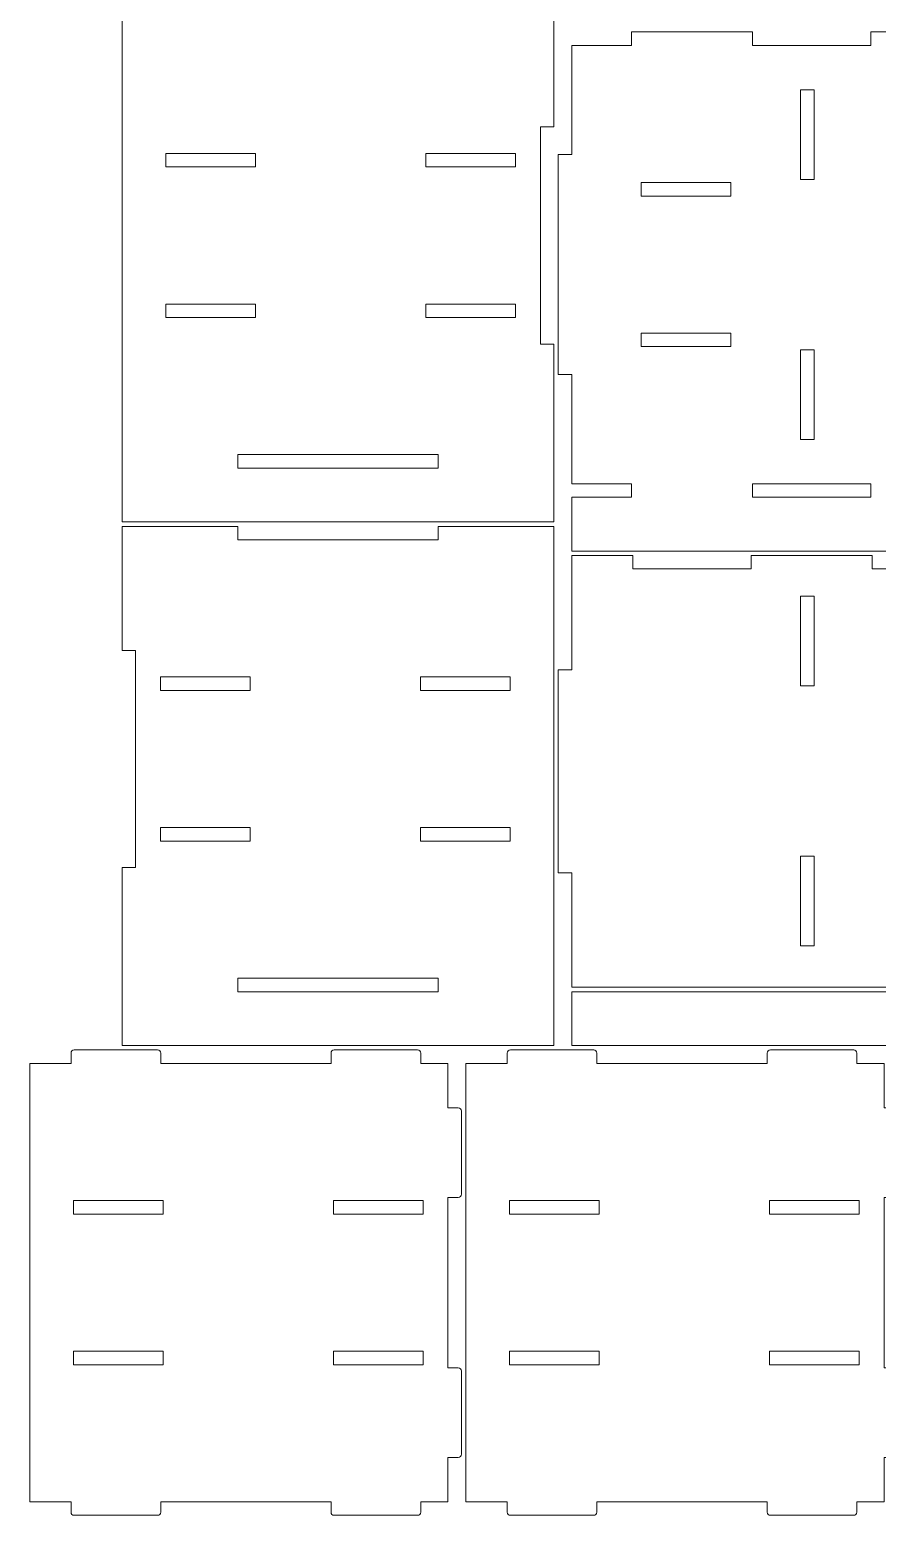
# Model space of a CAD drawing. Header units: centimetres. Extents: x -111.3 to -47.7, y -48.1 to 14.1.
# Drawn here: x -111.31 to -92.41, y -48.14 to -15 of the extents above; entities that cross this region are included whole.
import ezdxf

# ---------------------------------------------------------------- set-up
doc = ezdxf.new("R2010")
doc.units = ezdxf.units.CM
doc.header["$MEASUREMENT"] = 0
doc.layers.add('layer 1', color=7, linetype='Continuous')

msp = doc.modelspace()

# ---------------------------------------------------------------- linework, layer by layer
at = {"layer": 'layer 1', "lineweight": 18}
msp.add_lwpolyline([(-99.22197, -37.66165), (-72.49197, -37.66165), (-72.49197, -36.46165), (-99.22197, -36.46165), (-99.22197, -37.66165)], close=True, dxfattribs=at)
at = {"layer": 'layer 1', "lineweight": 0}
for points, knots in [([(-109.25197, -24.78165), (-109.25197, -21.2246), (-109.25197, -17.9587), (-109.25197, -14.40165), (-109.25197, -14.40165), (-109.25197, -14.40165), (-106.67197, -14.40165), (-106.67197, -14.40165), (-106.67197, -14.40165), (-106.67197, -14.40165), (-106.67197, -14.70165), (-106.67197, -14.70165), (-106.67197, -14.70165), (-106.67197, -14.70165), (-102.20197, -14.70165), (-102.20197, -14.70165), (-102.20197, -14.70165), (-102.20197, -14.70165), (-102.20197, -14.40165), (-102.20197, -14.40165), (-102.20197, -14.40165), (-102.20197, -14.40165), (-99.62197, -14.40165), (-99.62197, -14.40165), (-99.62197, -14.40165), (-99.62197, -14.40165), (-99.62197, -17.16915), (-99.62197, -17.16915), (-99.62197, -17.16915), (-99.62197, -17.16915), (-99.92197, -17.16915), (-99.92197, -17.16915), (-99.92197, -17.16915), (-99.92197, -17.16915), (-99.92197, -22.01415), (-99.92197, -22.01415), (-99.92197, -22.01415), (-99.92197, -22.01415), (-99.62197, -22.01415), (-99.62197, -22.01415), (-99.62197, -22.01415), (-99.62197, -22.01415), (-99.62197, -24.78165), (-99.62197, -24.78165), (-99.62197, -24.78165), (-99.62197, -24.78165), (-99.62197, -25.98165), (-99.62197, -25.98165), (-99.62197, -25.98165), (-99.62197, -25.98165), (-109.25197, -25.98165), (-109.25197, -25.98165), (-109.25197, -25.98165), (-109.25197, -25.98165), (-109.25197, -24.78165), (-109.25197, -24.78165)], [0, 0, 0, 0, 0.06666667, 0.06666667, 0.06666667, 0.06666667, 0.13333333, 0.13333333, 0.13333333, 0.13333333, 0.2, 0.2, 0.2, 0.2, 0.26666667, 0.26666667, 0.26666667, 0.26666667, 0.33333333, 0.33333333, 0.33333333, 0.33333333, 0.4, 0.4, 0.4, 0.4, 0.46666667, 0.46666667, 0.46666667, 0.46666667, 0.53333333, 0.53333333, 0.53333333, 0.53333333, 0.6, 0.6, 0.6, 0.6, 0.66666667, 0.66666667, 0.66666667, 0.66666667, 0.73333333, 0.73333333, 0.73333333, 0.73333333, 0.8, 0.8, 0.8, 0.8, 0.86666667, 0.86666667, 0.86666667, 0.86666667, 1, 1, 1, 1]), ([(-99.22197, -25.13165), (-99.22197, -25.13165), (-99.22197, -22.69415), (-99.22197, -22.69415), (-99.22197, -22.69415), (-99.22197, -22.69415), (-99.52197, -22.69415), (-99.52197, -22.69415), (-99.52197, -22.69415), (-99.52197, -22.69415), (-99.52197, -17.78915), (-99.52197, -17.78915), (-99.52197, -17.78915), (-99.52197, -17.78915), (-99.22197, -17.78915), (-99.22197, -17.78915), (-99.22197, -17.78915), (-99.22197, -17.78915), (-99.22197, -15.35165), (-99.22197, -15.35165), (-99.22197, -15.35165), (-99.22197, -15.35165), (-97.88697, -15.35165), (-97.88697, -15.35165), (-97.88697, -15.35165), (-97.88697, -15.35165), (-97.88697, -15.05165), (-97.88697, -15.05165), (-97.88697, -15.05165), (-97.88697, -15.05165), (-95.18697, -15.05165), (-95.18697, -15.05165), (-95.18697, -15.05165), (-95.18697, -15.05165), (-95.18697, -15.35165), (-95.18697, -15.35165), (-95.18697, -15.35165), (-95.18697, -15.35165), (-92.54697, -15.35165), (-92.54697, -15.35165), (-92.54697, -15.35165), (-92.54697, -15.35165), (-92.54697, -15.05165), (-92.54697, -15.05165), (-92.54697, -15.05165), (-92.54697, -15.05165), (-89.84697, -15.05165), (-89.84697, -15.05165), (-89.84697, -15.05165), (-89.84697, -15.05165), (-89.84697, -15.35165), (-89.84697, -15.35165), (-89.84697, -15.35165), (-89.84697, -15.35165), (-87.20697, -15.35165), (-87.20697, -15.35165), (-87.20697, -15.35165), (-87.20697, -15.35165), (-87.20697, -15.05165), (-87.20697, -15.05165), (-87.20697, -15.05165), (-87.20697, -15.05165), (-84.50697, -15.05165), (-84.50697, -15.05165), (-84.50697, -15.05165), (-84.50697, -15.05165), (-84.50697, -15.35165), (-84.50697, -15.35165), (-84.50697, -15.35165), (-84.50697, -15.35165), (-81.86697, -15.35165), (-81.86697, -15.35165), (-81.86697, -15.35165), (-81.86697, -15.35165), (-81.86697, -15.05165), (-81.86697, -15.05165), (-81.86697, -15.05165), (-81.86697, -15.05165), (-79.16697, -15.05165), (-79.16697, -15.05165), (-79.16697, -15.05165), (-79.16697, -15.05165), (-79.16697, -15.35165), (-79.16697, -15.35165), (-79.16697, -15.35165), (-79.16697, -15.35165), (-76.52697, -15.35165), (-76.52697, -15.35165), (-76.52697, -15.35165), (-76.52697, -15.35165), (-76.52697, -15.05165), (-76.52697, -15.05165), (-76.52697, -15.05165), (-76.52697, -15.05165), (-73.82697, -15.05165), (-73.82697, -15.05165), (-73.82697, -15.05165), (-73.82697, -15.05165), (-73.82697, -15.35165), (-73.82697, -15.35165), (-73.82697, -15.35165), (-73.82697, -15.35165), (-72.49197, -15.35165), (-72.49197, -15.35165), (-72.49197, -15.35165), (-72.49197, -15.35165), (-72.49197, -17.78915), (-72.49197, -17.78915), (-72.49197, -17.78915), (-72.49197, -17.78915), (-72.19197, -17.78915), (-72.19197, -17.78915), (-72.19197, -17.78915), (-72.19197, -17.78915), (-72.19197, -22.69415), (-72.19197, -22.69415), (-72.19197, -22.69415), (-72.19197, -22.69415), (-72.49197, -22.69415), (-72.49197, -22.69415), (-72.49197, -22.69415), (-72.49197, -22.69415), (-72.49197, -25.13165), (-72.49197, -25.13165), (-72.49197, -25.13165), (-72.49197, -25.13165), (-73.82697, -25.13165), (-73.82697, -25.13165), (-73.82697, -25.13165), (-73.82697, -25.13165), (-73.82697, -25.43165), (-73.82697, -25.43165), (-73.82697, -25.43165), (-73.82697, -25.43165), (-72.49197, -25.43165), (-72.49197, -25.43165), (-72.49197, -25.43165), (-72.49197, -25.43165), (-72.49197, -26.63165), (-72.49197, -26.63165), (-72.49197, -26.63165), (-72.49197, -26.63165), (-99.22197, -26.63165), (-99.22197, -26.63165), (-99.22197, -26.63165), (-99.22197, -26.63165), (-99.22197, -25.43165), (-99.22197, -25.43165), (-99.22197, -25.43165), (-99.22197, -25.43165), (-97.88697, -25.43165), (-97.88697, -25.43165), (-97.88697, -25.43165), (-97.88697, -25.43165), (-97.88697, -25.13165), (-97.88697, -25.13165), (-97.88697, -25.13165), (-97.88697, -25.13165), (-99.22197, -25.13165), (-99.22197, -25.13165)], [0, 0, 0, 0, 0.02439024, 0.02439024, 0.02439024, 0.02439024, 0.04878049, 0.04878049, 0.04878049, 0.04878049, 0.07317073, 0.07317073, 0.07317073, 0.07317073, 0.09756098, 0.09756098, 0.09756098, 0.09756098, 0.12195122, 0.12195122, 0.12195122, 0.12195122, 0.14634146, 0.14634146, 0.14634146, 0.14634146, 0.17073171, 0.17073171, 0.17073171, 0.17073171, 0.19512195, 0.19512195, 0.19512195, 0.19512195, 0.2195122, 0.2195122, 0.2195122, 0.2195122, 0.24390244, 0.24390244, 0.24390244, 0.24390244, 0.26829268, 0.26829268, 0.26829268, 0.26829268, 0.29268293, 0.29268293, 0.29268293, 0.29268293, 0.31707317, 0.31707317, 0.31707317, 0.31707317, 0.34146341, 0.34146341, 0.34146341, 0.34146341, 0.36585366, 0.36585366, 0.36585366, 0.36585366, 0.3902439, 0.3902439, 0.3902439, 0.3902439, 0.41463415, 0.41463415, 0.41463415, 0.41463415, 0.43902439, 0.43902439, 0.43902439, 0.43902439, 0.46341463, 0.46341463, 0.46341463, 0.46341463, 0.48780488, 0.48780488, 0.48780488, 0.48780488, 0.51219512, 0.51219512, 0.51219512, 0.51219512, 0.53658537, 0.53658537, 0.53658537, 0.53658537, 0.56097561, 0.56097561, 0.56097561, 0.56097561, 0.58536585, 0.58536585, 0.58536585, 0.58536585, 0.6097561, 0.6097561, 0.6097561, 0.6097561, 0.63414634, 0.63414634, 0.63414634, 0.63414634, 0.65853659, 0.65853659, 0.65853659, 0.65853659, 0.68292683, 0.68292683, 0.68292683, 0.68292683, 0.70731707, 0.70731707, 0.70731707, 0.70731707, 0.73170732, 0.73170732, 0.73170732, 0.73170732, 0.75609756, 0.75609756, 0.75609756, 0.75609756, 0.7804878, 0.7804878, 0.7804878, 0.7804878, 0.80487805, 0.80487805, 0.80487805, 0.80487805, 0.82926829, 0.82926829, 0.82926829, 0.82926829, 0.85365854, 0.85365854, 0.85365854, 0.85365854, 0.87804878, 0.87804878, 0.87804878, 0.87804878, 0.90243902, 0.90243902, 0.90243902, 0.90243902, 0.92682927, 0.92682927, 0.92682927, 0.92682927, 0.95121951, 0.95121951, 0.95121951, 0.95121951, 1, 1, 1, 1]), ([(-108.27687, -17.76103), (-108.27687, -17.76103), (-106.27687, -17.76103), (-106.27687, -17.76103), (-106.27687, -17.76103), (-106.27687, -17.76103), (-106.27687, -18.06196), (-106.27687, -18.06196), (-106.27687, -18.06196), (-106.27687, -18.06196), (-108.27687, -18.06196), (-108.27687, -18.06196), (-108.27687, -18.06196), (-108.27687, -18.06196), (-108.27687, -17.76103), (-108.27687, -17.76103)], [0, 0, 0, 0, 0.2, 0.2, 0.2, 0.2, 0.4, 0.4, 0.4, 0.4, 0.6, 0.6, 0.6, 0.6, 1, 1, 1, 1]), ([(-102.47687, -17.76103), (-102.47687, -17.76103), (-100.47687, -17.76103), (-100.47687, -17.76103), (-100.47687, -17.76103), (-100.47687, -17.76103), (-100.47687, -18.06196), (-100.47687, -18.06196), (-100.47687, -18.06196), (-100.47687, -18.06196), (-102.47687, -18.06196), (-102.47687, -18.06196), (-102.47687, -18.06196), (-102.47687, -18.06196), (-102.47687, -17.76103), (-102.47687, -17.76103)], [0, 0, 0, 0, 0.2, 0.2, 0.2, 0.2, 0.4, 0.4, 0.4, 0.4, 0.6, 0.6, 0.6, 0.6, 1, 1, 1, 1]), ([(-108.27687, -21.12134), (-108.27687, -21.12134), (-106.27687, -21.12134), (-106.27687, -21.12134), (-106.27687, -21.12134), (-106.27687, -21.12134), (-106.27687, -21.42227), (-106.27687, -21.42227), (-106.27687, -21.42227), (-106.27687, -21.42227), (-108.27687, -21.42227), (-108.27687, -21.42227), (-108.27687, -21.42227), (-108.27687, -21.42227), (-108.27687, -21.12134), (-108.27687, -21.12134)], [0, 0, 0, 0, 0.2, 0.2, 0.2, 0.2, 0.4, 0.4, 0.4, 0.4, 0.6, 0.6, 0.6, 0.6, 1, 1, 1, 1]), ([(-102.47687, -21.12134), (-102.47687, -21.12134), (-100.47687, -21.12134), (-100.47687, -21.12134), (-100.47687, -21.12134), (-100.47687, -21.12134), (-100.47687, -21.42227), (-100.47687, -21.42227), (-100.47687, -21.42227), (-100.47687, -21.42227), (-102.47687, -21.42227), (-102.47687, -21.42227), (-102.47687, -21.42227), (-102.47687, -21.42227), (-102.47687, -21.12134), (-102.47687, -21.12134)], [0, 0, 0, 0, 0.2, 0.2, 0.2, 0.2, 0.4, 0.4, 0.4, 0.4, 0.6, 0.6, 0.6, 0.6, 1, 1, 1, 1]), ([(-102.20197, -24.78165), (-102.20197, -24.78165), (-102.20197, -24.48165), (-102.20197, -24.48165), (-102.20197, -24.48165), (-102.20197, -24.48165), (-106.67197, -24.48165), (-106.67197, -24.48165), (-106.67197, -24.48165), (-106.67197, -24.48165), (-106.67197, -24.78165), (-106.67197, -24.78165), (-106.67197, -24.78165), (-106.67197, -24.78165), (-102.20197, -24.78165), (-102.20197, -24.78165)], [0, 0, 0, 0, 0.2, 0.2, 0.2, 0.2, 0.4, 0.4, 0.4, 0.4, 0.6, 0.6, 0.6, 0.6, 1, 1, 1, 1]), ([(-92.54697, -25.43165), (-92.54697, -25.43165), (-92.54697, -25.13165), (-92.54697, -25.13165), (-92.54697, -25.13165), (-92.54697, -25.13165), (-95.18697, -25.13165), (-95.18697, -25.13165), (-95.18697, -25.13165), (-95.18697, -25.13165), (-95.18697, -25.43165), (-95.18697, -25.43165), (-95.18697, -25.43165), (-95.18697, -25.43165), (-92.54697, -25.43165), (-92.54697, -25.43165)], [0, 0, 0, 0, 0.2, 0.2, 0.2, 0.2, 0.4, 0.4, 0.4, 0.4, 0.6, 0.6, 0.6, 0.6, 1, 1, 1, 1]), ([(-99.62197, -36.46165), (-99.62197, -32.9046), (-99.62197, -29.6387), (-99.62197, -26.08165), (-99.62197, -26.08165), (-99.62197, -26.08165), (-102.20197, -26.08165), (-102.20197, -26.08165), (-102.20197, -26.08165), (-102.20197, -26.08165), (-102.20197, -26.38165), (-102.20197, -26.38165), (-102.20197, -26.38165), (-102.20197, -26.38165), (-106.67197, -26.38165), (-106.67197, -26.38165), (-106.67197, -26.38165), (-106.67197, -26.38165), (-106.67197, -26.08165), (-106.67197, -26.08165), (-106.67197, -26.08165), (-106.67197, -26.08165), (-109.25197, -26.08165), (-109.25197, -26.08165), (-109.25197, -26.08165), (-109.25197, -26.08165), (-109.25197, -28.84915), (-109.25197, -28.84915), (-109.25197, -28.84915), (-109.25197, -28.84915), (-108.95197, -28.84915), (-108.95197, -28.84915), (-108.95197, -28.84915), (-108.95197, -28.84915), (-108.95197, -33.69415), (-108.95197, -33.69415), (-108.95197, -33.69415), (-108.95197, -33.69415), (-109.25197, -33.69415), (-109.25197, -33.69415), (-109.25197, -33.69415), (-109.25197, -33.69415), (-109.25197, -36.46165), (-109.25197, -36.46165), (-109.25197, -36.46165), (-109.25197, -36.46165), (-109.25197, -37.66165), (-109.25197, -37.66165), (-109.25197, -37.66165), (-109.25197, -37.66165), (-99.62197, -37.66165), (-99.62197, -37.66165), (-99.62197, -37.66165), (-99.62197, -37.66165), (-99.62197, -36.46165), (-99.62197, -36.46165)], [0, 0, 0, 0, 0.06666667, 0.06666667, 0.06666667, 0.06666667, 0.13333333, 0.13333333, 0.13333333, 0.13333333, 0.2, 0.2, 0.2, 0.2, 0.26666667, 0.26666667, 0.26666667, 0.26666667, 0.33333333, 0.33333333, 0.33333333, 0.33333333, 0.4, 0.4, 0.4, 0.4, 0.46666667, 0.46666667, 0.46666667, 0.46666667, 0.53333333, 0.53333333, 0.53333333, 0.53333333, 0.6, 0.6, 0.6, 0.6, 0.66666667, 0.66666667, 0.66666667, 0.66666667, 0.73333333, 0.73333333, 0.73333333, 0.73333333, 0.8, 0.8, 0.8, 0.8, 0.86666667, 0.86666667, 0.86666667, 0.86666667, 1, 1, 1, 1]), ([(-99.22197, -26.73165), (-99.22197, -26.73165), (-99.22197, -29.28165), (-99.22197, -29.28165), (-99.22197, -29.28165), (-99.22197, -29.28165), (-99.52197, -29.28165), (-99.52197, -29.28165), (-99.52197, -29.28165), (-99.52197, -29.28165), (-99.52197, -33.81165), (-99.52197, -33.81165), (-99.52197, -33.81165), (-99.52197, -33.81165), (-99.22197, -33.81165), (-99.22197, -33.81165), (-99.22197, -33.81165), (-99.22197, -33.81165), (-99.22197, -36.36165), (-99.22197, -36.36165), (-99.22197, -36.36165), (-90.30607, -36.36165), (-81.40787, -36.36165), (-72.49197, -36.36165), (-72.49197, -36.36165), (-72.49197, -36.36165), (-72.49197, -33.81165), (-72.49197, -33.81165), (-72.49197, -33.81165), (-72.49197, -33.81165), (-72.19197, -33.81165), (-72.19197, -33.81165), (-72.19197, -33.81165), (-72.19197, -33.81165), (-72.19197, -29.28165), (-72.19197, -29.28165), (-72.19197, -29.28165), (-72.19197, -29.28165), (-72.49197, -29.28165), (-72.49197, -29.28165), (-72.49197, -29.28165), (-72.49197, -29.28165), (-72.49197, -26.73165), (-72.49197, -26.73165), (-72.49197, -26.73165), (-72.49197, -26.73165), (-73.85697, -26.73165), (-73.85697, -26.73165), (-73.85697, -26.73165), (-73.85697, -26.73165), (-73.85697, -27.03165), (-73.85697, -27.03165), (-73.85697, -27.03165), (-73.85697, -27.03165), (-76.49697, -27.03165), (-76.49697, -27.03165), (-76.49697, -27.03165), (-76.49697, -27.03165), (-76.49697, -26.73165), (-76.49697, -26.73165), (-76.49697, -26.73165), (-76.49697, -26.73165), (-79.19697, -26.73165), (-79.19697, -26.73165), (-79.19697, -26.73165), (-79.19697, -26.73165), (-79.19697, -27.03165), (-79.19697, -27.03165), (-79.19697, -27.03165), (-79.19697, -27.03165), (-81.83697, -27.03165), (-81.83697, -27.03165), (-81.83697, -27.03165), (-81.83697, -27.03165), (-81.83697, -26.73165), (-81.83697, -26.73165), (-81.83697, -26.73165), (-81.83697, -26.73165), (-84.53697, -26.73165), (-84.53697, -26.73165), (-84.53697, -26.73165), (-84.53697, -26.73165), (-84.53697, -27.03165), (-84.53697, -27.03165), (-84.53697, -27.03165), (-84.53697, -27.03165), (-87.17697, -27.03165), (-87.17697, -27.03165), (-87.17697, -27.03165), (-87.17697, -27.03165), (-87.17697, -26.73165), (-87.17697, -26.73165), (-87.17697, -26.73165), (-87.17697, -26.73165), (-89.87697, -26.73165), (-89.87697, -26.73165), (-89.87697, -26.73165), (-89.87697, -26.73165), (-89.87697, -27.03165), (-89.87697, -27.03165), (-89.87697, -27.03165), (-89.87697, -27.03165), (-92.51697, -27.03165), (-92.51697, -27.03165), (-92.51697, -27.03165), (-92.51697, -27.03165), (-92.51697, -26.73165), (-92.51697, -26.73165), (-92.51697, -26.73165), (-92.51697, -26.73165), (-95.21697, -26.73165), (-95.21697, -26.73165), (-95.21697, -26.73165), (-95.21697, -26.73165), (-95.21697, -27.03165), (-95.21697, -27.03165), (-95.21697, -27.03165), (-95.21697, -27.03165), (-97.85697, -27.03165), (-97.85697, -27.03165), (-97.85697, -27.03165), (-97.85697, -27.03165), (-97.85697, -26.73165), (-97.85697, -26.73165), (-97.85697, -26.73165), (-97.85697, -26.73165), (-99.22197, -26.73165), (-99.22197, -26.73165)], [0, 0, 0, 0, 0.03030303, 0.03030303, 0.03030303, 0.03030303, 0.06060606, 0.06060606, 0.06060606, 0.06060606, 0.09090909, 0.09090909, 0.09090909, 0.09090909, 0.12121212, 0.12121212, 0.12121212, 0.12121212, 0.15151515, 0.15151515, 0.15151515, 0.15151515, 0.18181818, 0.18181818, 0.18181818, 0.18181818, 0.21212121, 0.21212121, 0.21212121, 0.21212121, 0.24242424, 0.24242424, 0.24242424, 0.24242424, 0.27272727, 0.27272727, 0.27272727, 0.27272727, 0.3030303, 0.3030303, 0.3030303, 0.3030303, 0.33333333, 0.33333333, 0.33333333, 0.33333333, 0.36363636, 0.36363636, 0.36363636, 0.36363636, 0.39393939, 0.39393939, 0.39393939, 0.39393939, 0.42424242, 0.42424242, 0.42424242, 0.42424242, 0.45454545, 0.45454545, 0.45454545, 0.45454545, 0.48484848, 0.48484848, 0.48484848, 0.48484848, 0.51515152, 0.51515152, 0.51515152, 0.51515152, 0.54545455, 0.54545455, 0.54545455, 0.54545455, 0.57575758, 0.57575758, 0.57575758, 0.57575758, 0.60606061, 0.60606061, 0.60606061, 0.60606061, 0.63636364, 0.63636364, 0.63636364, 0.63636364, 0.66666667, 0.66666667, 0.66666667, 0.66666667, 0.6969697, 0.6969697, 0.6969697, 0.6969697, 0.72727273, 0.72727273, 0.72727273, 0.72727273, 0.75757576, 0.75757576, 0.75757576, 0.75757576, 0.78787879, 0.78787879, 0.78787879, 0.78787879, 0.81818182, 0.81818182, 0.81818182, 0.81818182, 0.84848485, 0.84848485, 0.84848485, 0.84848485, 0.87878788, 0.87878788, 0.87878788, 0.87878788, 0.90909091, 0.90909091, 0.90909091, 0.90909091, 0.93939394, 0.93939394, 0.93939394, 0.93939394, 1, 1, 1, 1]), ([(-93.8159, -27.6392), (-93.8159, -27.6392), (-93.8159, -29.6392), (-93.8159, -29.6392), (-93.8159, -29.6392), (-93.8159, -29.6392), (-94.11624, -29.6392), (-94.11624, -29.6392), (-94.11624, -29.6392), (-94.11624, -29.6392), (-94.11624, -27.6392), (-94.11624, -27.6392), (-94.11624, -27.6392), (-94.11624, -27.6392), (-93.8159, -27.6392), (-93.8159, -27.6392)], [0, 0, 0, 0, 0.2, 0.2, 0.2, 0.2, 0.4, 0.4, 0.4, 0.4, 0.6, 0.6, 0.6, 0.6, 1, 1, 1, 1]), ([(-106.39707, -29.44103), (-106.39707, -29.44103), (-108.39707, -29.44103), (-108.39707, -29.44103), (-108.39707, -29.44103), (-108.39707, -29.44103), (-108.39707, -29.74196), (-108.39707, -29.74196), (-108.39707, -29.74196), (-108.39707, -29.74196), (-106.39707, -29.74196), (-106.39707, -29.74196), (-106.39707, -29.74196), (-106.39707, -29.74196), (-106.39707, -29.44103), (-106.39707, -29.44103)], [0, 0, 0, 0, 0.2, 0.2, 0.2, 0.2, 0.4, 0.4, 0.4, 0.4, 0.6, 0.6, 0.6, 0.6, 1, 1, 1, 1]), ([(-100.59707, -29.44103), (-100.59707, -29.44103), (-102.59707, -29.44103), (-102.59707, -29.44103), (-102.59707, -29.44103), (-102.59707, -29.44103), (-102.59707, -29.74196), (-102.59707, -29.74196), (-102.59707, -29.74196), (-102.59707, -29.74196), (-100.59707, -29.74196), (-100.59707, -29.74196), (-100.59707, -29.74196), (-100.59707, -29.74196), (-100.59707, -29.44103), (-100.59707, -29.44103)], [0, 0, 0, 0, 0.2, 0.2, 0.2, 0.2, 0.4, 0.4, 0.4, 0.4, 0.6, 0.6, 0.6, 0.6, 1, 1, 1, 1]), ([(-106.39707, -32.80134), (-106.39707, -32.80134), (-108.39707, -32.80134), (-108.39707, -32.80134), (-108.39707, -32.80134), (-108.39707, -32.80134), (-108.39707, -33.10227), (-108.39707, -33.10227), (-108.39707, -33.10227), (-108.39707, -33.10227), (-106.39707, -33.10227), (-106.39707, -33.10227), (-106.39707, -33.10227), (-106.39707, -33.10227), (-106.39707, -32.80134), (-106.39707, -32.80134)], [0, 0, 0, 0, 0.2, 0.2, 0.2, 0.2, 0.4, 0.4, 0.4, 0.4, 0.6, 0.6, 0.6, 0.6, 1, 1, 1, 1]), ([(-100.59707, -32.80134), (-100.59707, -32.80134), (-102.59707, -32.80134), (-102.59707, -32.80134), (-102.59707, -32.80134), (-102.59707, -32.80134), (-102.59707, -33.10227), (-102.59707, -33.10227), (-102.59707, -33.10227), (-102.59707, -33.10227), (-100.59707, -33.10227), (-100.59707, -33.10227), (-100.59707, -33.10227), (-100.59707, -33.10227), (-100.59707, -32.80134), (-100.59707, -32.80134)], [0, 0, 0, 0, 0.2, 0.2, 0.2, 0.2, 0.4, 0.4, 0.4, 0.4, 0.6, 0.6, 0.6, 0.6, 1, 1, 1, 1]), ([(-93.8159, -33.4392), (-93.8159, -33.4392), (-93.8159, -35.4392), (-93.8159, -35.4392), (-93.8159, -35.4392), (-93.8159, -35.4392), (-94.11624, -35.4392), (-94.11624, -35.4392), (-94.11624, -35.4392), (-94.11624, -35.4392), (-94.11624, -33.4392), (-94.11624, -33.4392), (-94.11624, -33.4392), (-94.11624, -33.4392), (-93.8159, -33.4392), (-93.8159, -33.4392)], [0, 0, 0, 0, 0.2, 0.2, 0.2, 0.2, 0.4, 0.4, 0.4, 0.4, 0.6, 0.6, 0.6, 0.6, 1, 1, 1, 1]), ([(-106.67197, -36.46165), (-106.67197, -36.46165), (-106.67197, -36.16165), (-106.67197, -36.16165), (-106.67197, -36.16165), (-106.67197, -36.16165), (-102.20197, -36.16165), (-102.20197, -36.16165), (-102.20197, -36.16165), (-102.20197, -36.16165), (-102.20197, -36.46165), (-102.20197, -36.46165), (-102.20197, -36.46165), (-102.20197, -36.46165), (-106.67197, -36.46165), (-106.67197, -36.46165)], [0, 0, 0, 0, 0.2, 0.2, 0.2, 0.2, 0.4, 0.4, 0.4, 0.4, 0.6, 0.6, 0.6, 0.6, 1, 1, 1, 1]), ([(-111.31333, -47.84199), (-111.31333, -44.28494), (-111.31333, -41.61904), (-111.31333, -38.06199), (-111.31333, -38.06199), (-111.31333, -38.06199), (-110.39088, -38.06199), (-110.39088, -38.06199), (-110.39088, -38.06199), (-110.39088, -38.06199), (-110.39088, -37.83165), (-110.39088, -37.83165), (-110.39088, -37.83165), (-110.39088, -37.7931), (-110.35943, -37.76165), (-110.32088, -37.76165), (-110.32088, -37.76165), (-110.32088, -37.76165), (-108.46088, -37.76165), (-108.46088, -37.76165), (-108.46088, -37.76165), (-108.42233, -37.76165), (-108.39088, -37.7931), (-108.39088, -37.83165), (-108.39088, -37.83165), (-108.39088, -37.83165), (-108.39088, -38.06199), (-108.39088, -38.06199), (-108.39088, -38.06199), (-108.39088, -38.06199), (-104.59088, -38.06199), (-104.59088, -38.06199), (-104.59088, -38.06199), (-104.59088, -38.06199), (-104.59088, -37.83165), (-104.59088, -37.83165), (-104.59088, -37.83165), (-104.59088, -37.7931), (-104.55943, -37.76165), (-104.52088, -37.76165), (-104.52088, -37.76165), (-104.52088, -37.76165), (-102.66088, -37.76165), (-102.66088, -37.76165), (-102.66088, -37.76165), (-102.62233, -37.76165), (-102.59088, -37.7931), (-102.59088, -37.83165), (-102.59088, -37.83165), (-102.59088, -37.83165), (-102.59088, -38.06199), (-102.59088, -38.06199), (-102.59088, -38.06199), (-102.59088, -38.06199), (-101.98333, -38.06199), (-101.98333, -38.06199), (-101.98333, -38.06199), (-101.98333, -38.06199), (-101.98333, -39.05199), (-101.98333, -39.05199), (-101.98333, -39.05199), (-101.98333, -39.05199), (-101.75299, -39.05199), (-101.75299, -39.05199), (-101.75299, -39.05199), (-101.71444, -39.05199), (-101.68299, -39.08344), (-101.68299, -39.12199), (-101.68299, -39.12199), (-101.68299, -39.12199), (-101.68299, -40.98199), (-101.68299, -40.98199), (-101.68299, -40.98199), (-101.68299, -41.02054), (-101.71444, -41.05199), (-101.75299, -41.05199), (-101.75299, -41.05199), (-101.75299, -41.05199), (-101.98333, -41.05199), (-101.98333, -41.05199), (-101.98333, -41.05199), (-101.98333, -41.05199), (-101.98333, -44.85199), (-101.98333, -44.85199), (-101.98333, -44.85199), (-101.98333, -44.85199), (-101.75299, -44.85199), (-101.75299, -44.85199), (-101.75299, -44.85199), (-101.71444, -44.85199), (-101.68299, -44.88344), (-101.68299, -44.92199), (-101.68299, -44.92199), (-101.68299, -44.92199), (-101.68299, -46.78199), (-101.68299, -46.78199), (-101.68299, -46.78199), (-101.68299, -46.82054), (-101.71444, -46.85199), (-101.75299, -46.85199), (-101.75299, -46.85199), (-101.75299, -46.85199), (-101.98333, -46.85199), (-101.98333, -46.85199), (-101.98333, -46.85199), (-101.98333, -46.85199), (-101.98333, -47.84199), (-101.98333, -47.84199), (-101.98333, -47.84199), (-101.98333, -47.84199), (-102.59088, -47.84199), (-102.59088, -47.84199), (-102.59088, -47.84199), (-102.59088, -47.84199), (-102.59088, -48.07233), (-102.59088, -48.07233), (-102.59088, -48.07233), (-102.59088, -48.11088), (-102.62233, -48.14233), (-102.66088, -48.14233), (-102.66088, -48.14233), (-102.66088, -48.14233), (-104.52088, -48.14233), (-104.52088, -48.14233), (-104.52088, -48.14233), (-104.55943, -48.14233), (-104.59088, -48.11088), (-104.59088, -48.07233), (-104.59088, -48.07233), (-104.59088, -48.07233), (-104.59088, -47.84199), (-104.59088, -47.84199), (-104.59088, -47.84199), (-104.59088, -47.84199), (-108.39088, -47.84199), (-108.39088, -47.84199), (-108.39088, -47.84199), (-108.39088, -47.84199), (-108.39088, -48.07233), (-108.39088, -48.07233), (-108.39088, -48.07233), (-108.39088, -48.11088), (-108.42233, -48.14233), (-108.46088, -48.14233), (-108.46088, -48.14233), (-108.46088, -48.14233), (-110.32088, -48.14233), (-110.32088, -48.14233), (-110.32088, -48.14233), (-110.35943, -48.14233), (-110.39088, -48.11088), (-110.39088, -48.07233), (-110.39088, -48.07233), (-110.39088, -48.07233), (-110.39088, -47.84199), (-110.39088, -47.84199), (-110.39088, -47.84199), (-110.39088, -47.84199), (-111.31333, -47.84199), (-111.31333, -47.84199)], [0, 0, 0, 0, 0.02439024, 0.02439024, 0.02439024, 0.02439024, 0.04878049, 0.04878049, 0.04878049, 0.04878049, 0.07317073, 0.07317073, 0.07317073, 0.07317073, 0.09756098, 0.09756098, 0.09756098, 0.09756098, 0.12195122, 0.12195122, 0.12195122, 0.12195122, 0.14634146, 0.14634146, 0.14634146, 0.14634146, 0.17073171, 0.17073171, 0.17073171, 0.17073171, 0.19512195, 0.19512195, 0.19512195, 0.19512195, 0.2195122, 0.2195122, 0.2195122, 0.2195122, 0.24390244, 0.24390244, 0.24390244, 0.24390244, 0.26829268, 0.26829268, 0.26829268, 0.26829268, 0.29268293, 0.29268293, 0.29268293, 0.29268293, 0.31707317, 0.31707317, 0.31707317, 0.31707317, 0.34146341, 0.34146341, 0.34146341, 0.34146341, 0.36585366, 0.36585366, 0.36585366, 0.36585366, 0.3902439, 0.3902439, 0.3902439, 0.3902439, 0.41463415, 0.41463415, 0.41463415, 0.41463415, 0.43902439, 0.43902439, 0.43902439, 0.43902439, 0.46341463, 0.46341463, 0.46341463, 0.46341463, 0.48780488, 0.48780488, 0.48780488, 0.48780488, 0.51219512, 0.51219512, 0.51219512, 0.51219512, 0.53658537, 0.53658537, 0.53658537, 0.53658537, 0.56097561, 0.56097561, 0.56097561, 0.56097561, 0.58536585, 0.58536585, 0.58536585, 0.58536585, 0.6097561, 0.6097561, 0.6097561, 0.6097561, 0.63414634, 0.63414634, 0.63414634, 0.63414634, 0.65853659, 0.65853659, 0.65853659, 0.65853659, 0.68292683, 0.68292683, 0.68292683, 0.68292683, 0.70731707, 0.70731707, 0.70731707, 0.70731707, 0.73170732, 0.73170732, 0.73170732, 0.73170732, 0.75609756, 0.75609756, 0.75609756, 0.75609756, 0.7804878, 0.7804878, 0.7804878, 0.7804878, 0.80487805, 0.80487805, 0.80487805, 0.80487805, 0.82926829, 0.82926829, 0.82926829, 0.82926829, 0.85365854, 0.85365854, 0.85365854, 0.85365854, 0.87804878, 0.87804878, 0.87804878, 0.87804878, 0.90243902, 0.90243902, 0.90243902, 0.90243902, 0.92682927, 0.92682927, 0.92682927, 0.92682927, 0.95121951, 0.95121951, 0.95121951, 0.95121951, 1, 1, 1, 1]), ([(-101.58299, -47.84199), (-101.58299, -44.28494), (-101.58299, -41.61904), (-101.58299, -38.06199), (-101.58299, -38.06199), (-101.58299, -38.06199), (-100.66054, -38.06199), (-100.66054, -38.06199), (-100.66054, -38.06199), (-100.66054, -38.06199), (-100.66054, -37.83165), (-100.66054, -37.83165), (-100.66054, -37.83165), (-100.66054, -37.7931), (-100.62909, -37.76165), (-100.59054, -37.76165), (-100.59054, -37.76165), (-100.59054, -37.76165), (-98.73054, -37.76165), (-98.73054, -37.76165), (-98.73054, -37.76165), (-98.69199, -37.76165), (-98.66054, -37.7931), (-98.66054, -37.83165), (-98.66054, -37.83165), (-98.66054, -37.83165), (-98.66054, -38.06199), (-98.66054, -38.06199), (-98.66054, -38.06199), (-98.66054, -38.06199), (-94.86054, -38.06199), (-94.86054, -38.06199), (-94.86054, -38.06199), (-94.86054, -38.06199), (-94.86054, -37.83165), (-94.86054, -37.83165), (-94.86054, -37.83165), (-94.86054, -37.7931), (-94.82909, -37.76165), (-94.79054, -37.76165), (-94.79054, -37.76165), (-94.79054, -37.76165), (-92.93054, -37.76165), (-92.93054, -37.76165), (-92.93054, -37.76165), (-92.89199, -37.76165), (-92.86054, -37.7931), (-92.86054, -37.83165), (-92.86054, -37.83165), (-92.86054, -37.83165), (-92.86054, -38.06199), (-92.86054, -38.06199), (-92.86054, -38.06199), (-92.86054, -38.06199), (-92.25299, -38.06199), (-92.25299, -38.06199), (-92.25299, -38.06199), (-92.25299, -38.06199), (-92.25299, -39.05199), (-92.25299, -39.05199), (-92.25299, -39.05199), (-92.25299, -39.05199), (-92.02265, -39.05199), (-92.02265, -39.05199), (-92.02265, -39.05199), (-91.9841, -39.05199), (-91.95265, -39.08344), (-91.95265, -39.12199), (-91.95265, -39.12199), (-91.95265, -39.12199), (-91.95265, -40.98199), (-91.95265, -40.98199), (-91.95265, -40.98199), (-91.95265, -41.02054), (-91.9841, -41.05199), (-92.02265, -41.05199), (-92.02265, -41.05199), (-92.02265, -41.05199), (-92.25299, -41.05199), (-92.25299, -41.05199), (-92.25299, -41.05199), (-92.25299, -41.05199), (-92.25299, -44.85199), (-92.25299, -44.85199), (-92.25299, -44.85199), (-92.25299, -44.85199), (-92.02265, -44.85199), (-92.02265, -44.85199), (-92.02265, -44.85199), (-91.9841, -44.85199), (-91.95265, -44.88344), (-91.95265, -44.92199), (-91.95265, -44.92199), (-91.95265, -44.92199), (-91.95265, -46.78199), (-91.95265, -46.78199), (-91.95265, -46.78199), (-91.95265, -46.82054), (-91.9841, -46.85199), (-92.02265, -46.85199), (-92.02265, -46.85199), (-92.02265, -46.85199), (-92.25299, -46.85199), (-92.25299, -46.85199), (-92.25299, -46.85199), (-92.25299, -46.85199), (-92.25299, -47.84199), (-92.25299, -47.84199), (-92.25299, -47.84199), (-92.25299, -47.84199), (-92.86054, -47.84199), (-92.86054, -47.84199), (-92.86054, -47.84199), (-92.86054, -47.84199), (-92.86054, -48.07233), (-92.86054, -48.07233), (-92.86054, -48.07233), (-92.86054, -48.11088), (-92.89199, -48.14233), (-92.93054, -48.14233), (-92.93054, -48.14233), (-92.93054, -48.14233), (-94.79054, -48.14233), (-94.79054, -48.14233), (-94.79054, -48.14233), (-94.82909, -48.14233), (-94.86054, -48.11088), (-94.86054, -48.07233), (-94.86054, -48.07233), (-94.86054, -48.07233), (-94.86054, -47.84199), (-94.86054, -47.84199), (-94.86054, -47.84199), (-94.86054, -47.84199), (-98.66054, -47.84199), (-98.66054, -47.84199), (-98.66054, -47.84199), (-98.66054, -47.84199), (-98.66054, -48.07233), (-98.66054, -48.07233), (-98.66054, -48.07233), (-98.66054, -48.11088), (-98.69199, -48.14233), (-98.73054, -48.14233), (-98.73054, -48.14233), (-98.73054, -48.14233), (-100.59054, -48.14233), (-100.59054, -48.14233), (-100.59054, -48.14233), (-100.62909, -48.14233), (-100.66054, -48.11088), (-100.66054, -48.07233), (-100.66054, -48.07233), (-100.66054, -48.07233), (-100.66054, -47.84199), (-100.66054, -47.84199), (-100.66054, -47.84199), (-100.66054, -47.84199), (-101.58299, -47.84199), (-101.58299, -47.84199)], [0, 0, 0, 0, 0.02439024, 0.02439024, 0.02439024, 0.02439024, 0.04878049, 0.04878049, 0.04878049, 0.04878049, 0.07317073, 0.07317073, 0.07317073, 0.07317073, 0.09756098, 0.09756098, 0.09756098, 0.09756098, 0.12195122, 0.12195122, 0.12195122, 0.12195122, 0.14634146, 0.14634146, 0.14634146, 0.14634146, 0.17073171, 0.17073171, 0.17073171, 0.17073171, 0.19512195, 0.19512195, 0.19512195, 0.19512195, 0.2195122, 0.2195122, 0.2195122, 0.2195122, 0.24390244, 0.24390244, 0.24390244, 0.24390244, 0.26829268, 0.26829268, 0.26829268, 0.26829268, 0.29268293, 0.29268293, 0.29268293, 0.29268293, 0.31707317, 0.31707317, 0.31707317, 0.31707317, 0.34146341, 0.34146341, 0.34146341, 0.34146341, 0.36585366, 0.36585366, 0.36585366, 0.36585366, 0.3902439, 0.3902439, 0.3902439, 0.3902439, 0.41463415, 0.41463415, 0.41463415, 0.41463415, 0.43902439, 0.43902439, 0.43902439, 0.43902439, 0.46341463, 0.46341463, 0.46341463, 0.46341463, 0.48780488, 0.48780488, 0.48780488, 0.48780488, 0.51219512, 0.51219512, 0.51219512, 0.51219512, 0.53658537, 0.53658537, 0.53658537, 0.53658537, 0.56097561, 0.56097561, 0.56097561, 0.56097561, 0.58536585, 0.58536585, 0.58536585, 0.58536585, 0.6097561, 0.6097561, 0.6097561, 0.6097561, 0.63414634, 0.63414634, 0.63414634, 0.63414634, 0.65853659, 0.65853659, 0.65853659, 0.65853659, 0.68292683, 0.68292683, 0.68292683, 0.68292683, 0.70731707, 0.70731707, 0.70731707, 0.70731707, 0.73170732, 0.73170732, 0.73170732, 0.73170732, 0.75609756, 0.75609756, 0.75609756, 0.75609756, 0.7804878, 0.7804878, 0.7804878, 0.7804878, 0.80487805, 0.80487805, 0.80487805, 0.80487805, 0.82926829, 0.82926829, 0.82926829, 0.82926829, 0.85365854, 0.85365854, 0.85365854, 0.85365854, 0.87804878, 0.87804878, 0.87804878, 0.87804878, 0.90243902, 0.90243902, 0.90243902, 0.90243902, 0.92682927, 0.92682927, 0.92682927, 0.92682927, 0.95121951, 0.95121951, 0.95121951, 0.95121951, 1, 1, 1, 1]), ([(-110.33823, -41.12137), (-110.33823, -41.12137), (-108.33823, -41.12137), (-108.33823, -41.12137), (-108.33823, -41.12137), (-108.33823, -41.12137), (-108.33823, -41.4223), (-108.33823, -41.4223), (-108.33823, -41.4223), (-108.33823, -41.4223), (-110.33823, -41.4223), (-110.33823, -41.4223), (-110.33823, -41.4223), (-110.33823, -41.4223), (-110.33823, -41.12137), (-110.33823, -41.12137)], [0, 0, 0, 0, 0.2, 0.2, 0.2, 0.2, 0.4, 0.4, 0.4, 0.4, 0.6, 0.6, 0.6, 0.6, 1, 1, 1, 1]), ([(-104.53823, -41.12137), (-104.53823, -41.12137), (-102.53823, -41.12137), (-102.53823, -41.12137), (-102.53823, -41.12137), (-102.53823, -41.12137), (-102.53823, -41.4223), (-102.53823, -41.4223), (-102.53823, -41.4223), (-102.53823, -41.4223), (-104.53823, -41.4223), (-104.53823, -41.4223), (-104.53823, -41.4223), (-104.53823, -41.4223), (-104.53823, -41.12137), (-104.53823, -41.12137)], [0, 0, 0, 0, 0.2, 0.2, 0.2, 0.2, 0.4, 0.4, 0.4, 0.4, 0.6, 0.6, 0.6, 0.6, 1, 1, 1, 1]), ([(-100.60789, -41.12137), (-100.60789, -41.12137), (-98.60789, -41.12137), (-98.60789, -41.12137), (-98.60789, -41.12137), (-98.60789, -41.12137), (-98.60789, -41.4223), (-98.60789, -41.4223), (-98.60789, -41.4223), (-98.60789, -41.4223), (-100.60789, -41.4223), (-100.60789, -41.4223), (-100.60789, -41.4223), (-100.60789, -41.4223), (-100.60789, -41.12137), (-100.60789, -41.12137)], [0, 0, 0, 0, 0.2, 0.2, 0.2, 0.2, 0.4, 0.4, 0.4, 0.4, 0.6, 0.6, 0.6, 0.6, 1, 1, 1, 1]), ([(-94.80789, -41.12137), (-94.80789, -41.12137), (-92.80789, -41.12137), (-92.80789, -41.12137), (-92.80789, -41.12137), (-92.80789, -41.12137), (-92.80789, -41.4223), (-92.80789, -41.4223), (-92.80789, -41.4223), (-92.80789, -41.4223), (-94.80789, -41.4223), (-94.80789, -41.4223), (-94.80789, -41.4223), (-94.80789, -41.4223), (-94.80789, -41.12137), (-94.80789, -41.12137)], [0, 0, 0, 0, 0.2, 0.2, 0.2, 0.2, 0.4, 0.4, 0.4, 0.4, 0.6, 0.6, 0.6, 0.6, 1, 1, 1, 1]), ([(-110.33823, -44.48168), (-110.33823, -44.48168), (-108.33823, -44.48168), (-108.33823, -44.48168), (-108.33823, -44.48168), (-108.33823, -44.48168), (-108.33823, -44.78261), (-108.33823, -44.78261), (-108.33823, -44.78261), (-108.33823, -44.78261), (-110.33823, -44.78261), (-110.33823, -44.78261), (-110.33823, -44.78261), (-110.33823, -44.78261), (-110.33823, -44.48168), (-110.33823, -44.48168)], [0, 0, 0, 0, 0.2, 0.2, 0.2, 0.2, 0.4, 0.4, 0.4, 0.4, 0.6, 0.6, 0.6, 0.6, 1, 1, 1, 1]), ([(-104.53823, -44.48168), (-104.53823, -44.48168), (-102.53823, -44.48168), (-102.53823, -44.48168), (-102.53823, -44.48168), (-102.53823, -44.48168), (-102.53823, -44.78261), (-102.53823, -44.78261), (-102.53823, -44.78261), (-102.53823, -44.78261), (-104.53823, -44.78261), (-104.53823, -44.78261), (-104.53823, -44.78261), (-104.53823, -44.78261), (-104.53823, -44.48168), (-104.53823, -44.48168)], [0, 0, 0, 0, 0.2, 0.2, 0.2, 0.2, 0.4, 0.4, 0.4, 0.4, 0.6, 0.6, 0.6, 0.6, 1, 1, 1, 1]), ([(-100.60789, -44.48168), (-100.60789, -44.48168), (-98.60789, -44.48168), (-98.60789, -44.48168), (-98.60789, -44.48168), (-98.60789, -44.48168), (-98.60789, -44.78261), (-98.60789, -44.78261), (-98.60789, -44.78261), (-98.60789, -44.78261), (-100.60789, -44.78261), (-100.60789, -44.78261), (-100.60789, -44.78261), (-100.60789, -44.78261), (-100.60789, -44.48168), (-100.60789, -44.48168)], [0, 0, 0, 0, 0.2, 0.2, 0.2, 0.2, 0.4, 0.4, 0.4, 0.4, 0.6, 0.6, 0.6, 0.6, 1, 1, 1, 1]), ([(-94.80789, -44.48168), (-94.80789, -44.48168), (-92.80789, -44.48168), (-92.80789, -44.48168), (-92.80789, -44.48168), (-92.80789, -44.48168), (-92.80789, -44.78261), (-92.80789, -44.78261), (-92.80789, -44.78261), (-92.80789, -44.78261), (-94.80789, -44.78261), (-94.80789, -44.78261), (-94.80789, -44.78261), (-94.80789, -44.78261), (-94.80789, -44.48168), (-94.80789, -44.48168)], [0, 0, 0, 0, 0.2, 0.2, 0.2, 0.2, 0.4, 0.4, 0.4, 0.4, 0.6, 0.6, 0.6, 0.6, 1, 1, 1, 1])]:
    msp.add_open_spline(points, degree=3, knots=knots, dxfattribs=at)
at = {"layer": 'layer 1', "lineweight": 18}
for points in [[(-93.8159, -18.34165), (-93.8159, -18.34165), (-93.8159, -16.34165), (-93.8159, -16.34165), (-93.8159, -16.34165), (-93.8159, -16.34165), (-94.11624, -16.34165), (-94.11624, -16.34165), (-94.11624, -16.34165), (-94.11624, -16.34165), (-94.11624, -18.34165), (-94.11624, -18.34165), (-94.11624, -18.34165), (-94.11624, -18.34165), (-93.8159, -18.34165), (-93.8159, -18.34165)], [(-97.6691, -18.71137), (-97.6691, -18.71137), (-95.6691, -18.71137), (-95.6691, -18.71137), (-95.6691, -18.71137), (-95.6691, -18.71137), (-95.6691, -18.41103), (-95.6691, -18.41103), (-95.6691, -18.41103), (-95.6691, -18.41103), (-97.6691, -18.41103), (-97.6691, -18.41103), (-97.6691, -18.41103), (-97.6691, -18.41103), (-97.6691, -18.71137), (-97.6691, -18.71137)], [(-97.6691, -22.07168), (-97.6691, -22.07168), (-95.6691, -22.07168), (-95.6691, -22.07168), (-95.6691, -22.07168), (-95.6691, -22.07168), (-95.6691, -21.77134), (-95.6691, -21.77134), (-95.6691, -21.77134), (-95.6691, -21.77134), (-97.6691, -21.77134), (-97.6691, -21.77134), (-97.6691, -21.77134), (-97.6691, -21.77134), (-97.6691, -22.07168), (-97.6691, -22.07168)], [(-93.8159, -24.14165), (-93.8159, -24.14165), (-93.8159, -22.14165), (-93.8159, -22.14165), (-93.8159, -22.14165), (-93.8159, -22.14165), (-94.11624, -22.14165), (-94.11624, -22.14165), (-94.11624, -22.14165), (-94.11624, -22.14165), (-94.11624, -24.14165), (-94.11624, -24.14165), (-94.11624, -24.14165), (-94.11624, -24.14165), (-93.8159, -24.14165), (-93.8159, -24.14165)]]:
    msp.add_open_spline(points, degree=3, knots=[0, 0, 0, 0, 0.2, 0.2, 0.2, 0.2, 0.4, 0.4, 0.4, 0.4, 0.6, 0.6, 0.6, 0.6, 1, 1, 1, 1], dxfattribs=at)

doc.saveas('drawing.dxf')
